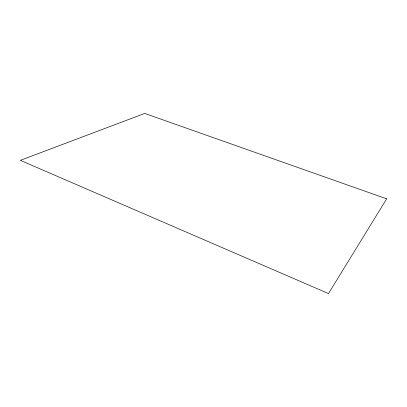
<?xml version="1.0" encoding="UTF-8"?>
<svg xmlns="http://www.w3.org/2000/svg" width="407" height="407" viewBox="0 0 407 407"><rect width="100%" height="100%" fill="white"/><g stroke="black" fill="none" stroke-linecap="round" stroke-linejoin="round"><path stroke-width="0.61" d="M386.65 198.83L328.48 293.569L20.35 160.343L144.714 113.431L386.65 198.83"/></g></svg>
